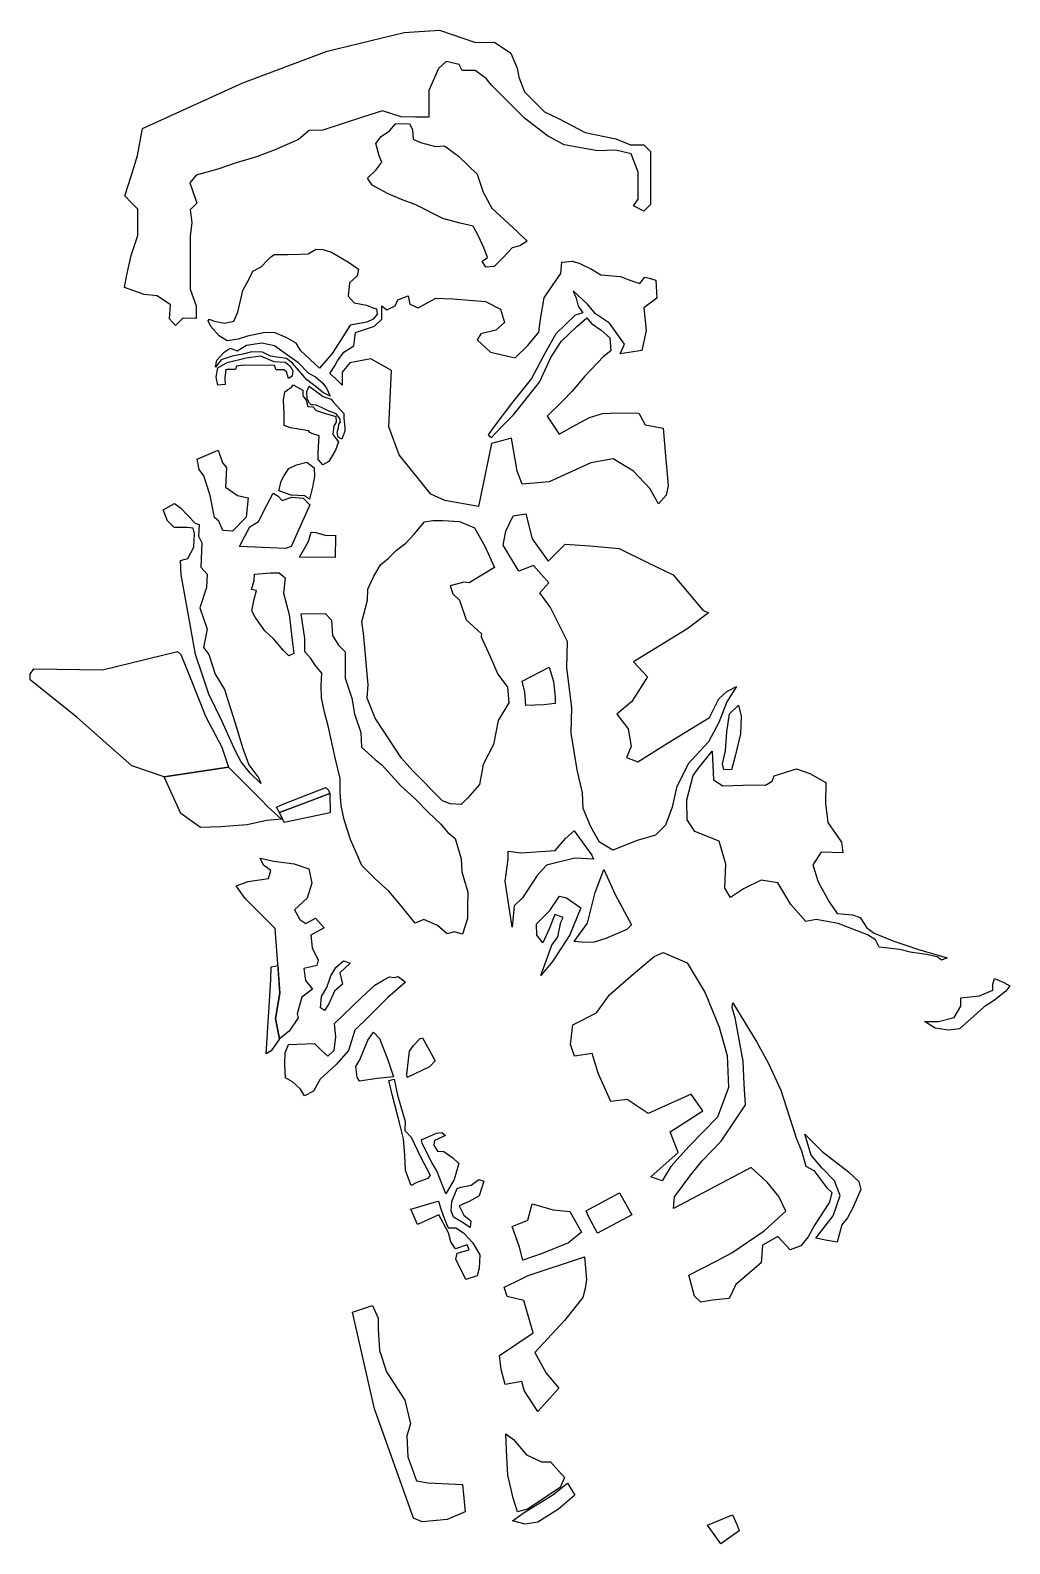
# Model space of a CAD drawing. Header units: inches. Extents: x 115322 to 116799, y 150128 to 152412.
import ezdxf

# ---------------------------------------------------------------- set-up
doc = ezdxf.new("R2010")
doc.units = ezdxf.units.IN
doc.header["$MEASUREMENT"] = 0
doc.layers.add('GreenLand', color=7, linetype='Continuous')

msp = doc.modelspace()

# ---------------------------------------------------------------- linework, layer by layer
at = {"layer": 'GreenLand'}
for points in [[(115490.7, 152263.8), (115641.9, 152332.9), (115769.1, 152380.4), (115885.7, 152408.7), (115938.8, 152412.1), (115993.1, 152393.7), (116021.9, 152394.3), (116046.2, 152377.4), (116055.7, 152355.2), (116058.4, 152341.4), (116067, 152319.1), (116097, 152289.1), (116118.2, 152279), (116158.4, 152257.8), (116205, 152248.3), (116227, 152239.1), (116247, 152239.1), (116257, 152229.1), (116257, 152209.1), (116257, 152189.1), (116257, 152169.1), (116257, 152149.1), (116247, 152139.1), (116231.4, 152147.2), (116238.3, 152157.3), (116238.3, 152198), (116227.7, 152225.5), (116205, 152231.3), (116177.6, 152230.1), (116152, 152234.5), (116127, 152239.1), (116101.8, 152253), (116067, 152279.4), (116017, 152329.1), (116009.1, 152339.3), (115992.8, 152351.2), (115972.8, 152351.2), (115968.4, 152360.5), (115948.8, 152365.2), (115937.2, 152354.6), (115922.8, 152321.2), (115922.8, 152301.2), (115922.8, 152281.2), (115902.8, 152281.2), (115880.9, 152281.3), (115852.9, 152290.7), (115822.8, 152281.2), (115762.8, 152261.2), (115742.3, 152260.8), (115726.2, 152247.5), (115691.9, 152232), (115662.8, 152221.2), (115632, 152212.3), (115604.6, 152202.5), (115571.5, 152193.3), (115562.3, 152182), (115570.4, 152159), (115572.8, 152151.2), (115562.8, 152141.2), (115565.3, 152122), (115562.8, 152101.2), (115562.8, 152081.2), (115562.8, 152061.2), (115562.8, 152041.2), (115562.8, 152021.2), (115571.7, 151996.4), (115571.6, 151977), (115551.5, 151977.6), (115540.5, 151966.6), (115531.4, 151976.8), (115532.8, 151997.7), (115512.8, 152011.2), (115493.4, 152013.5), (115463.8, 152024), (115466.9, 152042.9), (115473.9, 152072.2), (115483.9, 152102.2), (115483.9, 152142.2), (115473.9, 152152.2), (115463.9, 152162.2), (115474.1, 152193.3), (115483.1, 152223)], [(115893.6, 152271.1), (115898.1, 152262.2), (115898.8, 152247.6), (115910.2, 152242.9), (115932.6, 152236.8), (115946.2, 152237.8), (115967.4, 152221.9), (115995.7, 152194.9), (116004.6, 152167.8), (116017.9, 152143.6), (116055.8, 152108.3), (116070.9, 152093.9), (116059.9, 152086.7), (116048.2, 152083.7), (116034.5, 152068.9), (116021.1, 152055.4), (116008.8, 152054.5), (116003, 152063.9), (116011, 152069.1), (116006.3, 152082.9), (115997.4, 152101.5), (115989.8, 152116.5), (115970.1, 152120.8), (115943.7, 152128), (115903, 152148.5), (115881.4, 152157), (115861.5, 152165.2), (115837.2, 152178.6), (115830, 152188.7), (115842.8, 152201.2), (115851.9, 152213.3), (115847.8, 152222.9), (115842.8, 152241.2), (115850.9, 152251.9), (115863.4, 152260.6), (115872.8, 152271.2)], [(115816.6, 152051.4), (115814.6, 152041.4), (115803.2, 152030.8), (115800.8, 152010.7), (115810.2, 152000.7), (115828.8, 151997.5), (115838.1, 151993.1), (115843.8, 151991.8), (115844.7, 151983.9), (115838.9, 151976.4), (115829, 151971.4), (115804.2, 151966.9), (115793.2, 151949.5), (115777.1, 151924.5), (115757.6, 151902.1), (115729.7, 151928.6), (115722.5, 151939.8), (115708.6, 151947.8), (115690.8, 151955.7), (115675.5, 151956.1), (115649.3, 151950.4), (115634.9, 151945.9), (115618.3, 151943.5), (115606.5, 151951), (115594, 151965), (115589.6, 151973.6), (115591.8, 151976.4), (115597.6, 151973.4), (115614.1, 151970), (115628.5, 151973), (115634.5, 151986.8), (115642.2, 152019.6), (115651.8, 152037.1), (115657.3, 152048.4), (115669.8, 152055.3), (115679.1, 152065.4), (115684.6, 152070.4), (115690.1, 152074), (115709.6, 152074), (115728.7, 152074.4), (115740.9, 152075), (115752.6, 152081.7), (115762.8, 152081.2), (115776.1, 152077.4), (115801.7, 152062)], [(115866.2, 151898.5), (115835.4, 151916.5), (115803.6, 151910.5), (115791.8, 151896.4), (115791.8, 151876.4), (115781.8, 151886.4), (115773.2, 151894), (115780.9, 151905.5), (115785, 151913.3), (115794.5, 151926.4), (115809.6, 151935.9), (115812.2, 151955.9), (115840.6, 151965.4), (115851.8, 151976.4), (115851.8, 151996.4), (115859.2, 151990.3), (115871.8, 151996.4), (115875.8, 152005.4), (115891.4, 152011.2), (115894.1, 151998.6), (115906.4, 151993.5), (115933.4, 152007.7), (115958.8, 152006.6), (116008.4, 152003), (116031, 151991.1), (116036.9, 151971), (116023.9, 151959.7), (116001.3, 151954.2), (115995.7, 151945), (116015.5, 151926.4), (116052.8, 151917.7), (116071.9, 151936.3), (116088.6, 151956.6), (116090.9, 151976), (116096.5, 152008.5), (116109.2, 152027.2), (116121.9, 152045.1), (116123.1, 152062.1), (116139.4, 152063.7), (116150.5, 152060.1), (116168.3, 152051.8), (116182.2, 152043.1), (116212, 152040.7), (116227.4, 152034.7), (116241, 152030), (116248.5, 152039.5), (116255.2, 152038.2), (116265.2, 152035.1), (116266.4, 152008.1), (116246.9, 151993.1), (116250.5, 151958.9), (116244.1, 151928.8), (116211.2, 151923.6), (116217.9, 151938.3), (116195.3, 151970), (116173.9, 151984.1), (116162, 151999), (116140.2, 152018.9), (116144.9, 152008.1), (116148.1, 151995.8), (116154.8, 151985.5), (116143.3, 151982), (116114, 151954.2), (116098.1, 151925.5), (116077.5, 151886.7), (116047.3, 151849), (116022.3, 151815.7), (116012.4, 151801.8), (116017.2, 151797.4), (116031.8, 151813.3), (116050.1, 151831.5), (116089.4, 151881.1), (116106.8, 151918.5), (116122.3, 151942.3), (116146.1, 151965.3), (116160.8, 151978), (116168.3, 151969.6), (116182.6, 151959.7), (116195.7, 151948.2), (116197.3, 151928.4), (116186.3, 151919.6), (116157.9, 151889.9), (116138.7, 151867.4), (116124.8, 151852.8), (116101, 151829.7), (116119.5, 151802.6), (116138.7, 151813.8), (116165.2, 151827.7), (116184.7, 151834), (116206.8, 151835), (116239.2, 151834.3), (116249.2, 151816.5), (116276.3, 151811.8), (116280.3, 151764.2), (116283.6, 151725.2), (116280.9, 151710.6), (116269, 151697.4), (116255.8, 151720.5), (116231.3, 151747), (116200.9, 151765.5), (116167.1, 151759.6), (116104.3, 151730.8), (116063.3, 151727.2), (116056, 151747), (116047.4, 151796.6), (116017, 151788.7), (115997.8, 151693.4), (115946.9, 151702.7), (115925.7, 151711.9), (115878.1, 151771.5), (115862.2, 151813.8)], [(115600.8, 151903.7), (115603.1, 151914.5), (115614, 151926.5), (115622.9, 151932.6), (115633.8, 151928.5), (115647.8, 151936.8), (115670.9, 151940.7), (115690.1, 151936.3), (115706, 151924.7), (115725.1, 151911.2), (115741.4, 151894.7), (115751.7, 151889.1), (115762.9, 151879.8), (115768.3, 151871.9), (115774, 151859.8), (115763.9, 151865.2), (115746.5, 151878.5), (115738.6, 151884.6), (115726.6, 151898.7), (115717, 151909.9), (115707.9, 151916.8), (115693.9, 151918.7), (115683.9, 151920.4), (115671.7, 151926.5), (115655.5, 151926.7), (115642, 151923.4), (115626, 151920.4), (115609.5, 151914.7)], [(115616.5, 151900.9), (115615.2, 151887.2), (115615.7, 151877.6), (115604.6, 151876.4), (115601.9, 151888.8), (115604.6, 151902.7), (115618.6, 151910.9), (115647.3, 151917.9), (115668.7, 151920.9), (115688.7, 151912.3), (115706.3, 151911.5), (115713.3, 151905.2), (115717.6, 151898.2), (115716.4, 151890.3), (115711.2, 151886.6), (115707.8, 151896.8), (115703.9, 151899.8), (115692.5, 151899.8), (115690.1, 151906.1), (115643.6, 151906.9), (115632.7, 151905), (115631.2, 151900.4), (115620.8, 151900.4), (115618.5, 151900.3), (115617.3, 151899.6)], [(115716.2, 151873.9), (115717.9, 151876.9), (115732.5, 151869), (115732.4, 151860.6), (115737.6, 151853.9), (115740.1, 151844.5), (115747.6, 151843.9), (115752.5, 151838.3), (115766.8, 151833.7), (115782.5, 151829.3), (115782.7, 151820.6), (115779.2, 151815), (115777.9, 151802.3), (115786.3, 151790.9), (115781.9, 151778.3), (115771.7, 151761.2), (115762.7, 151756.1), (115755.7, 151764.4), (115755.7, 151774.2), (115757.1, 151800.1), (115746.4, 151803.6), (115743, 151805), (115741.9, 151807.4), (115714.1, 151812.3), (115704.6, 151815.7), (115704.7, 151833), (115703.5, 151853.9), (115705.4, 151866.6)], [(115742, 151874.9), (115763.2, 151859.6), (115775.6, 151855.6), (115778.2, 151851.4), (115794.6, 151834), (115794.3, 151826.8), (115796, 151812.8), (115795.9, 151807.1), (115791.6, 151795), (115786, 151797.9), (115784.3, 151805.6), (115786.2, 151812.2), (115787, 151817.5), (115789.5, 151820.9), (115788.4, 151826.3), (115782.7, 151833.4), (115776.4, 151835.8), (115769.8, 151838.3), (115760.6, 151842.8), (115752.7, 151846.6), (115747.5, 151846.9), (115745.4, 151847), (115742.8, 151849.6), (115739.2, 151855.7), (115738.7, 151867.1)], [(115573.3, 151764.8), (115604.7, 151778.7), (115611.6, 151759.2), (115617.6, 151752.3), (115615.9, 151722.8), (115634.2, 151710), (115650, 151706.6), (115647, 151677.5), (115626.5, 151656), (115612, 151657), (115606, 151671.2), (115599.4, 151676.8), (115592.7, 151709.9), (115583.1, 151739.6), (115576.3, 151749.3)], [(115696.6, 151717.2), (115700, 151731.9), (115704.4, 151740), (115711.4, 151750.6), (115723.1, 151756.5), (115738.7, 151760.3), (115749.5, 151752), (115750.4, 151738.7), (115747.4, 151722.6), (115742.9, 151704.6), (115735.3, 151709.7), (115715.2, 151710.4)], [(115637.1, 151633.3), (115644.7, 151647.9), (115652.9, 151662.9), (115665.9, 151671), (115678.2, 151695.4), (115688.1, 151713.6), (115695.3, 151709.2), (115701.6, 151702.4), (115715.8, 151707.6), (115732.9, 151706.1), (115743.2, 151695.8), (115715, 151633.1), (115706.6, 151630.3)], [(115538.9, 151698.2), (115548, 151691.6), (115570.4, 151668.4), (115576.3, 151666.1), (115575, 151648.9), (115580.3, 151638.7), (115578.8, 151601.9), (115588.3, 151591.2), (115587.5, 151571.2), (115577.3, 151540.4), (115588.3, 151508.3), (115582.9, 151480.6), (115590.6, 151470.2), (115600.6, 151440.2), (115614.7, 151417.1), (115633.2, 151358.2), (115641.5, 151329.8), (115651.1, 151303.7), (115666.3, 151283.5), (115669.2, 151275.2), (115653.3, 151290.9), (115639.5, 151308.3), (115631.2, 151324.2), (115610.6, 151370.2), (115590.6, 151410.2), (115580.6, 151440.2), (115570.6, 151470.2), (115557.9, 151540.6), (115548.9, 151590.5), (115548.3, 151612), (115559.1, 151615.2), (115568.3, 151632), (115569.3, 151652), (115567.4, 151660.8), (115558.3, 151662), (115538.3, 151662), (115528.3, 151672), (115521.7, 151688.3)], [(116387, 151422), (116372.4, 151398.6), (116360.1, 151367.3), (116344.6, 151338.3), (116314, 151305.3), (116296.2, 151269.2), (116289.5, 151239.5), (116279.9, 151212.5), (116264.8, 151197.4), (116236.7, 151189.6), (116200.3, 151174.8), (116180.3, 151187.1), (116166.8, 151210), (116155.3, 151237.5), (116154.5, 151261.3), (116146.5, 151296.2), (116137.4, 151351.4), (116138.2, 151389.9), (116131, 151450), (116131.8, 151489.9), (116106.1, 151541.1), (116090.3, 151563.4), (116103.6, 151578.4), (116080.7, 151604.2), (116058.4, 151595.9), (116035, 151635.1), (116039, 151656.2), (116050.1, 151679.2), (116068.8, 151682.4), (116078.7, 151644.7), (116102.5, 151610.8), (116128.3, 151636.6), (116165.7, 151634), (116209.7, 151629.9), (116253.6, 151608.4), (116291.3, 151590.3), (116336.1, 151537.1), (116344.4, 151533), (116311.9, 151508.4), (116231.5, 151459.1), (116252.6, 151436.4), (116228.7, 151399.4), (116206.1, 151380), (116223.6, 151357.9), (116227.9, 151331.1), (116220.8, 151314.5), (116237.9, 151308.1), (116282.7, 151336.3), (116346.2, 151374.8), (116360.1, 151403.4), (116372.4, 151414.5)], [(116021.8, 151601.2), (115983.6, 151578.1), (115975.7, 151579.4), (115954.8, 151573.6), (115958.9, 151561.8), (115968.8, 151552.2), (115978.8, 151522.2), (116002.1, 151501.4), (116001.4, 151496.7), (116015.2, 151466.9), (116026.8, 151440.2), (116041.3, 151420.7), (116043.6, 151397.3), (116027.1, 151370.6), (116020.4, 151334.1), (116004.4, 151304), (115999.2, 151274), (115981.5, 151253.8), (115971.5, 151243.8), (115954.9, 151244.8), (115943.4, 151249.2), (115898.2, 151295.2), (115881.5, 151313.8), (115841.5, 151373.8), (115829.6, 151404.1), (115831.4, 151424.2), (115823.9, 151502.1), (115821.8, 151519.2), (115830, 151552.3), (115830.6, 151568.6), (115839.4, 151587.4), (115849.7, 151605.2), (115861.5, 151615), (115874, 151627.4), (115888.2, 151638.3), (115900.6, 151651.6), (115916.2, 151670.3), (115928.8, 151672.2), (115943.8, 151672.5), (115968.9, 151670.8), (115991.6, 151661.2), (116007, 151633.7)], [(115781.3, 151616.5), (115727.8, 151616.8), (115741.3, 151640.7), (115745.3, 151654.8), (115752.2, 151654.2), (115767.9, 151649.9), (115781.7, 151650.2)], [(115659.9, 151591.5), (115683.8, 151593.6), (115697, 151593.5), (115706.2, 151586), (115703.6, 151562.5), (115711.9, 151530.4), (115716.3, 151491.6), (115719, 151471.4), (115711.6, 151468.3), (115703.7, 151476.3), (115688.9, 151493), (115675.4, 151505.8), (115660.6, 151526.5), (115655.7, 151536.1), (115659, 151553.8), (115662.9, 151566.5), (115655.3, 151568.2), (115659.3, 151581.7)], [(115730.3, 151531.5), (115766.1, 151531.8), (115776.1, 151521.8), (115777.5, 151498.9), (115786.4, 151484.3), (115796.4, 151474.3), (115796.4, 151434.3), (115806.4, 151404.3), (115810.8, 151380.8), (115820.1, 151352.5), (115821.3, 151330.3), (115841.5, 151311.6), (115851.6, 151303.8), (115880.2, 151272), (115901.5, 151252.8), (115922, 151231.8), (115940.8, 151214.2), (115951.5, 151201.6), (115962.3, 151192.4), (115971.5, 151161.6), (115972.3, 151142.3), (115981.5, 151111.6), (115980.9, 151089.2), (115980.9, 151071.7), (115973.3, 151048.3), (115961.5, 151051.6), (115950.4, 151048.8), (115935.7, 151061), (115915.2, 151070), (115901.9, 151064.8), (115880.7, 151091), (115862.2, 151113), (115841.5, 151131.6), (115821.5, 151151.6), (115804.6, 151190.9), (115795, 151220.7), (115790.5, 151242.4), (115788.7, 151261.6), (115789.1, 151283.2), (115781.4, 151314.4), (115770.7, 151362.6), (115765.3, 151383.3), (115760.8, 151404.9), (115760.5, 151423.6), (115761.2, 151442), (115751.2, 151454.2), (115744.8, 151464), (115735.8, 151474.1), (115735.5, 151494.5)], [(115620.6, 151300.2), (115523.4, 151285.3), (115474.7, 151302.2), (115392.1, 151375.2), (115321.5, 151431.9), (115321.5, 151440.2), (115326.7, 151448.5), (115430.2, 151446.9), (115543.8, 151474.7), (115548.6, 151470), (115560.6, 151440.2), (115585.7, 151377.1), (115610.6, 151330.2)], [(116063.3, 151429.7), (116104.1, 151450.9), (116110.7, 151429.5), (116113.1, 151406.4), (116113.1, 151396.4), (116096.1, 151394), (116069.1, 151393.2), (116067.6, 151413.3)], [(116389.7, 151393.5), (116393.7, 151377), (116393, 151350.2), (116384.6, 151316.5), (116379.1, 151296.2), (116367.6, 151296.6), (116365.6, 151305.3), (116370.4, 151324.8), (116372.4, 151353.4), (116376.1, 151380.4)], [(116350.1, 151324), (116352.1, 151281.1), (116366.4, 151272), (116412, 151273.2), (116430.3, 151272.8), (116440.6, 151279.1), (116443.7, 151287.2), (116477.5, 151297.4), (116497.4, 151290.7), (116521.6, 151276.8), (116521.2, 151245), (116524.4, 151216.8), (116545, 151187.1), (116547, 151170.8), (116514.4, 151172), (116501.7, 151152.9), (116509.8, 151126.8), (116526.7, 151097), (116538.6, 151079), (116561.7, 151077.1), (116573.2, 151073.2), (116583.6, 151057.6), (116594.4, 151049.8), (116624, 151037.7), (116643.9, 151030.9), (116659.6, 151025.2), (116704.4, 151012.4), (116695.8, 151008.9), (116689.6, 151013.8), (116673.5, 151017.6), (116648.6, 151020.8), (116633, 151024.8), (116601.8, 151028.3), (116596.5, 151039.3), (116584.3, 151047.1), (116540.2, 151064), (116506.9, 151070.4), (116491.4, 151067.3), (116468.8, 151092.6), (116449.3, 151125.7), (116424, 151129.7), (116397.4, 151116.4), (116377.5, 151103.3), (116369.2, 151117.5), (116370.8, 151153.7), (116360.5, 151188.3), (116323.9, 151203), (116312.2, 151220.8), (116312, 151251), (116321.2, 151287.5), (116329.2, 151298.5)], [(115700.4, 151221.4), (115677.8, 151219.6), (115648.6, 151213.1), (115609, 151210.2), (115578.4, 151209.1), (115548.8, 151230.3), (115523.4, 151285.3), (115620.6, 151300.2), (115640.6, 151280.2), (115669.2, 151251.5), (115679.6, 151240.3)], [(115773.5, 151260.4), (115735.2, 151246), (115697.3, 151231.8), (115692.8, 151239.8), (115701.6, 151243.8), (115767.4, 151269.2), (115771.4, 151265.4)], [(115704.7, 151216.8), (115697.3, 151231.8), (115773.5, 151260.4), (115773.8, 151231.3)], [(116142, 151203.8), (116168.6, 151167.3), (116171, 151161.3), (116142.7, 151162.6), (116100.1, 151152), (116086.3, 151136.6), (116077.3, 151123.4), (116063.8, 151103), (116051.6, 151090.9), (116048.5, 151058.4), (116037.6, 151127.9), (116042.1, 151161), (116042.1, 151173.2), (116062.2, 151171), (116113.3, 151174.5), (116128.6, 151192.5)], [(115668.1, 151162.6), (115689.1, 151158.3), (115719.4, 151154), (115741.7, 151146.7), (115746.2, 151125), (115739.3, 151102.2), (115720.3, 151084.8), (115728.2, 151070), (115737.2, 151064.1), (115751.8, 151072.3), (115765, 151057.5), (115744.9, 151046.7), (115746.5, 151027.4), (115756, 151008.8), (115753.9, 151000.6), (115734.1, 150996.4), (115736.7, 150978.1), (115747, 150964.9), (115730.9, 150953), (115724, 150927.9), (115725.5, 150921.9), (115712.1, 150901.9), (115697.5, 150890.3), (115691.5, 150920.7), (115697.8, 150959.1), (115695.2, 150996.1), (115690.9, 151056.7), (115645.7, 151102), (115632.2, 151120.8), (115650.2, 151127.4), (115681, 151132.1), (115684.6, 151144), (115673.2, 151152.2)], [(116186.6, 151145.4), (116203.5, 151107.8), (116228.4, 151062.3), (116221.2, 151054.9), (116189.8, 151041.7), (116172.3, 151035.8), (116158.5, 151035.6), (116142.1, 151036.9), (116162.2, 151064.8), (116173.6, 151110.7)], [(116091.6, 150985.6), (116108.2, 151031.3), (116117.4, 151044.1), (116121.8, 151066), (116125.5, 151073.1), (116112.8, 151077.6), (116104.8, 151057), (116094.8, 151034.8), (116085.8, 151046.4), (116085.2, 151063.8), (116105.2, 151084), (116119.9, 151105.2), (116130.2, 151102.8), (116152.2, 151087.7), (116135.3, 151047.2), (116109.1, 151007)], [(116262.5, 151014.4), (116276, 151020.4), (116312.2, 151004.9), (116339.5, 150959.6), (116360.7, 150907.7), (116372.9, 150864.8), (116374.5, 150816.7), (116358, 150771.7), (116315.6, 150728.1), (116287.7, 150697.4), (116274.8, 150675.9), (116257.5, 150681.7), (116298.8, 150718.7), (116286.5, 150749.7), (116336.1, 150781.4), (116318.3, 150806.4), (116253.7, 150777.2), (116222.1, 150798.7), (116197.1, 150795.6), (116178.1, 150838.1), (116169.3, 150868.1), (116142.3, 150864.1), (116136.3, 150881.8), (116140.1, 150911.4), (116175.5, 150929.4), (116195.1, 150956.4), (116231.5, 150988.2)], [(115685.1, 150999), (115690.4, 150999.6), (115694.9, 151000.6), (115697.8, 150959.1), (115691.5, 150920.7), (115697.5, 150890.3), (115685.1, 150871.8), (115677.2, 150867.6), (115684.6, 150978.9)], [(115803.8, 151004.2), (115788.2, 150989.9), (115792.6, 150972.6), (115780.6, 150961.8), (115771.7, 150942.7), (115765.3, 150932.7), (115759.3, 150936.8), (115761, 150953.8), (115768.7, 150967.8), (115774.9, 150985.3), (115782.5, 150997.6), (115794.1, 151008)], [(115887.6, 150975.8), (115861, 150952.7), (115831, 150922.7), (115811, 150903.2), (115801.3, 150872.7), (115783.1, 150851.3), (115758.7, 150829.1), (115748.6, 150811), (115735.2, 150804.1), (115729.1, 150813.9), (115716.8, 150825.2), (115706.3, 150831.5), (115705.3, 150850.9), (115706, 150868.8), (115710.8, 150881.5), (115750.4, 150883.1), (115761, 150872.7), (115770.2, 150864), (115779.9, 150873.1), (115782.2, 150892.7), (115780.2, 150913.2), (115821.2, 150952.5), (115841, 150971), (115854.7, 150979.3), (115863.3, 150983.7), (115871, 150982.6), (115876.5, 150984.3)], [(116776.1, 150981.4), (116790.2, 150975), (116798.9, 150969.9), (116792.8, 150962), (116775.8, 150948.4), (116760.5, 150938.3), (116740.2, 150920.2), (116723.1, 150905.2), (116706.6, 150903.3), (116686.2, 150906), (116670.3, 150916.3), (116691.5, 150916.5), (116715, 150922.3), (116725.3, 150939.2), (116725.1, 150951.9), (116753.4, 150955.1), (116773.2, 150963.3), (116773.2, 150972.6)], [(116381.4, 150944.3), (116417.6, 150885.3), (116435.2, 150853.1), (116453.8, 150812.4), (116466.7, 150772), (116477.3, 150739), (116484.7, 150721.2), (116491.3, 150698.1), (116503.3, 150691.2), (116523.2, 150665.1), (116530.7, 150658.1), (116526.9, 150643.7), (116504.5, 150609), (116494.7, 150591.5), (116483.9, 150577.9), (116467.9, 150571.9), (116449, 150591.9), (116425.9, 150578.8), (116423.9, 150551.9), (116385.7, 150519.3), (116375.5, 150498), (116350.7, 150495.9), (116333, 150492.6), (116323.4, 150501.8), (116317.5, 150524.6), (116315, 150533.3), (116356.2, 150554.8), (116379.7, 150567.1), (116428.6, 150600.5), (116461.4, 150630.1), (116450.4, 150652.2), (116433, 150673.9), (116408.8, 150695.7), (116291.7, 150634.2), (116293.4, 150651.5), (116317.9, 150685), (116334.9, 150706.2), (116363.4, 150735.6), (116386.5, 150769.5), (116400.1, 150790.6), (116398.4, 150821.5), (116396.7, 150856.5), (116384.8, 150921.7), (116380.2, 150937.1)], [(115869.6, 150832.7), (115844.5, 150830.4), (115817.9, 150826.4), (115814.7, 150832.3), (115812.5, 150848.4), (115818.7, 150858.5), (115830.8, 150888), (115839.2, 150900.4), (115848.1, 150890.5), (115860.9, 150858.2)], [(115932.2, 150856.8), (115923.6, 150847.6), (115890.1, 150831.9), (115889.7, 150836.6), (115893.4, 150871.6), (115899.7, 150880.1), (115909.4, 150890.6), (115913.3, 150891.4)], [(115886.6, 150751.8), (115895.8, 150741.7), (115910.1, 150712.1), (115924.9, 150684.6), (115921, 150679.3), (115904.6, 150673.2), (115896.1, 150668.9), (115887.4, 150691.2), (115886.3, 150714.2), (115884.4, 150739.1), (115878.4, 150763.1), (115868, 150803.9), (115862.2, 150827.4), (115870.2, 150829), (115875.5, 150805.2), (115886.8, 150765.5)], [(115948.5, 150656), (115934.5, 150690.9), (115927.3, 150703.3), (115912.8, 150731.9), (115911.4, 150738.3), (115916.2, 150739.6), (115934.2, 150747.8), (115942.1, 150748.8), (115947.7, 150744.3), (115931.3, 150736.9), (115930, 150729.8), (115935.8, 150720.5), (115945.3, 150720), (115959.1, 150710.7), (115968.1, 150702), (115960.8, 150677.8)], [(116489.7, 150746.4), (116515.9, 150719.9), (116555.5, 150689.5), (116571.4, 150674.9), (116574.1, 150662.7), (116561.8, 150633.9), (116554.2, 150620), (116545.6, 150609.4), (116538.7, 150583.3), (116521.1, 150586.3), (116506.3, 150589.3), (116532.4, 150623), (116543.3, 150653.8), (116534.7, 150675.6), (116515.9, 150694.8), (116499.6, 150714.3)], [(115998.7, 150653.3), (115983.3, 150644.7), (115968.6, 150638.2), (115975.7, 150624.2), (115985.8, 150615.2), (115984.9, 150605.6), (115972.1, 150614), (115960.1, 150620.8), (115956.4, 150630.6), (115957.2, 150644.6), (115965.5, 150664.1), (115971.2, 150666.3), (115986.6, 150669.2), (115998, 150677.9), (116005.4, 150675.3)], [(116159.9, 150630.5), (116164.5, 150632.9), (116210.2, 150657.8), (116229, 150624.7), (116177.3, 150597), (116164.6, 150620)], [(115895.4, 150633.2), (115931, 150643.7), (115937.2, 150645.1), (115941, 150633.7), (115946.3, 150618.2), (115951.9, 150604.9), (115963.3, 150604.7), (115975.2, 150597.1), (115988.3, 150582.8), (115999.4, 150564.2), (115998.4, 150544.2), (115995.7, 150532.4), (115978.6, 150527.1), (115963.2, 150557.8), (115965.3, 150566.5), (115983.3, 150571.6), (115980.6, 150579), (115963, 150573.2), (115955.8, 150583.8), (115952.3, 150597.5), (115937.8, 150624.5), (115905.5, 150609.7)], [(116153.2, 150598.1), (116133.3, 150582.2), (116093.5, 150566.2), (116064.5, 150556), (116059.2, 150575.9), (116048.6, 150606.8), (116071.9, 150616.7), (116078.7, 150641.1), (116110.4, 150631.8), (116135.6, 150629.6)], [(116160.7, 150526.7), (116158.3, 150513.2), (116155.1, 150499.7), (116127.3, 150464.8), (116082.5, 150416.8), (116099.6, 150385.4), (116119, 150362.8), (116086.9, 150327.6), (116066.6, 150359.6), (116063, 150373.1), (116038, 150368.4), (116031.8, 150390.9), (116029.3, 150412.4), (116080.1, 150446.6), (116065.8, 150495), (116040.8, 150501.3), (116036.5, 150515.2), (116053.5, 150523.6), (116072.6, 150532.7), (116157.5, 150561.3)], [(115977.6, 150176.1), (115950.4, 150164.7), (115912.8, 150161), (115899.6, 150166.8), (115840.8, 150331.9), (115807.3, 150477.4), (115837.9, 150487.5), (115846.1, 150468.4), (115846.1, 150452.6), (115848.4, 150419.6), (115858.6, 150387.4), (115886.3, 150344.9), (115894.8, 150308.9), (115889.5, 150290.9), (115891.1, 150259.4), (115904.3, 150223.2), (115921.3, 150220), (115973.7, 150217.6)], [(116038.7, 150293.8), (116050.4, 150285.6), (116070, 150262.3), (116092.5, 150251.7), (116106.2, 150252), (116127.4, 150227.9), (116121, 150212.8), (116071.3, 150180.3), (116056.5, 150176.1), (116049.9, 150197), (116041.9, 150231.6), (116040.1, 150258.6)], [(116131.9, 150219.5), (116142.7, 150201.5), (116118.4, 150180.3), (116087.2, 150160.5), (116067.8, 150157.8), (116048.8, 150162.8), (116066.5, 150175.3), (116109.9, 150201.7)], [(116363.3, 150128.2), (116343.2, 150156.4), (116380.7, 150171.6), (116387.9, 150156.1), (116390.8, 150147.8)]]:
    msp.add_lwpolyline(points, close=True, dxfattribs=at)

doc.saveas('drawing.dxf')
